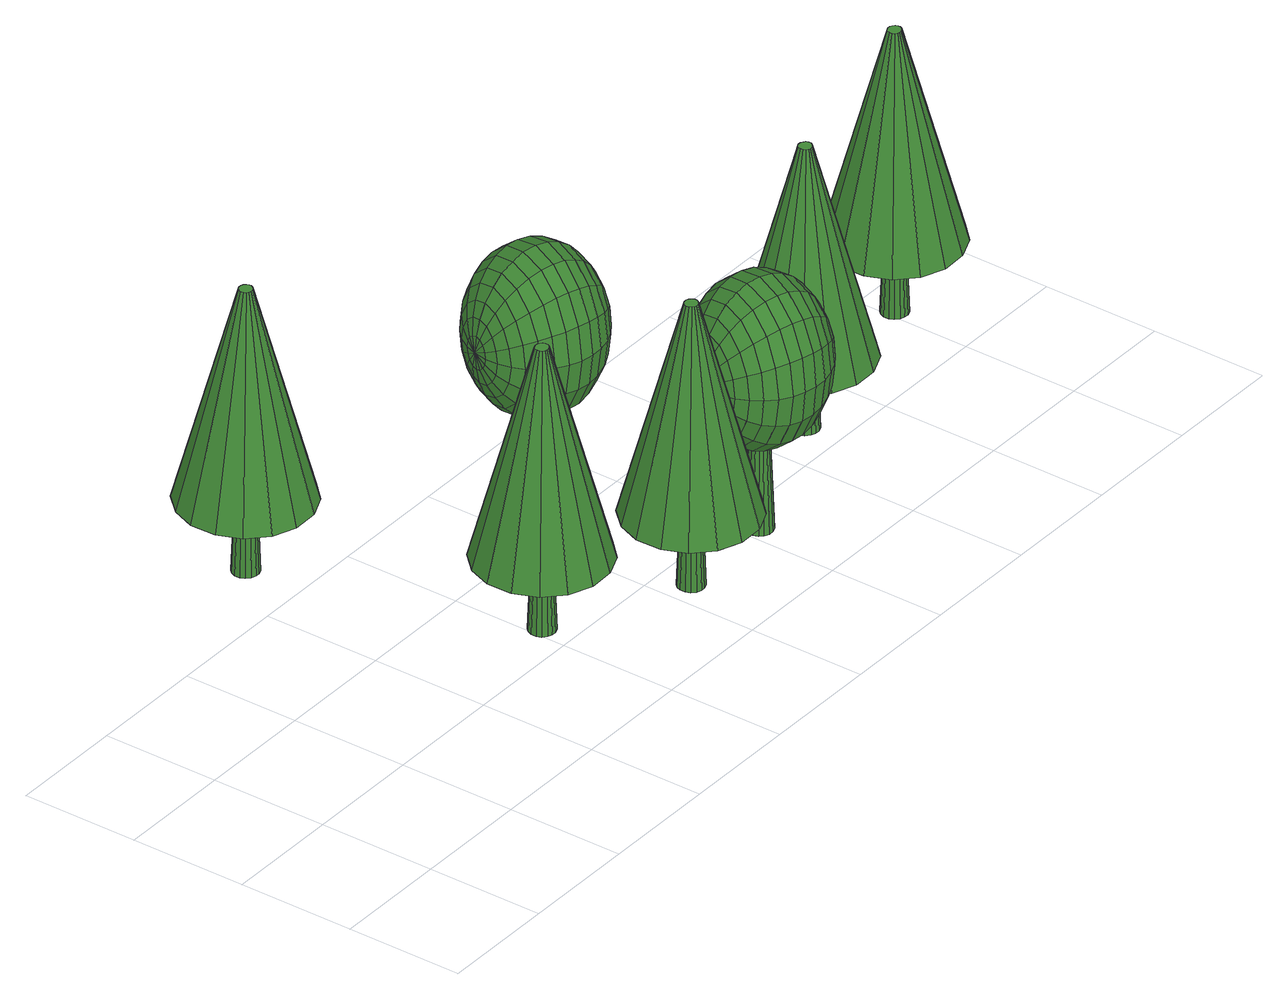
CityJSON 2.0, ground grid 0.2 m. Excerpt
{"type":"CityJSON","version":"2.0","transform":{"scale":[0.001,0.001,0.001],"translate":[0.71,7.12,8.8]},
"CityObjects":{
"tree1":{"type":"SolitaryVegetationObject","attributes":{"class":"1060","species":"1640"},"geometry":[{"type":"MultiSurface","lod":"3","boundaries":[[[0,1,2,3,4,5,6,7,8,9,10,11,12,13,14,15]],[[16,17,4,3]],[[17,18,5,4]],[[18,19,6,5]],[[19,20,7,6]],[[21,22,9,8]],[[22,23,10,9]],[[23,24,11,10]],[[24,25,12,11]],[[25,26,13,12]],[[26,27,14,13]],[[27,28,15,14]],[[28,29,0,15]],[[29,30,1,0]],[[30,31,2,1]],[[31,16,3,2]],[[19,18,17,16,31,30,29,28,27,26,25,24,23,22,21,20]],[[20,21,8,7]],[[32,33,34,35,36,37,38,39,40,41,42,43,44,45,46,47]],[[48,49,36,35]],[[49,50,37,36]],[[50,51,38,37]],[[51,52,39,38]],[[52,53,40,39]],[[53,54,41,40]],[[54,55,42,41]],[[55,56,43,42]],[[56,57,44,43]],[[57,58,45,44]],[[58,59,46,45]],[[59,60,47,46]],[[60,61,32,47]],[[61,62,33,32]],[[62,63,34,33]],[[63,48,35,34]],[[51,50,49,48,63,62,61,60,59,58,57,56,55,54,53,52]]]}]},
"tree2":{"type":"SolitaryVegetationObject","attributes":{"class":"1060","species":"1640"},"geometry":[{"type":"MultiSurface","lod":"3","boundaries":[[[64,65,66,67,68,69,70,71,72,73,74,75,76,77,78,79]],[[80,81,68,67]],[[81,82,69,68]],[[82,83,70,69]],[[83,84,71,70]],[[85,86,73,72]],[[86,87,74,73]],[[87,88,75,74]],[[88,89,76,75]],[[89,90,77,76]],[[90,91,78,77]],[[91,92,79,78]],[[92,93,64,79]],[[93,94,65,64]],[[94,95,66,65]],[[95,80,67,66]],[[83,82,81,80,95,94,93,92,91,90,89,88,87,86,85,84]],[[84,85,72,71]],[[96,97,98,99,100,101,102,103,104,105,106,107,108,109,110,111]],[[112,113,100,99]],[[113,114,101,100]],[[114,115,102,101]],[[115,116,103,102]],[[116,117,104,103]],[[117,118,105,104]],[[118,119,106,105]],[[119,120,107,106]],[[120,121,108,107]],[[121,122,109,108]],[[122,123,110,109]],[[123,124,111,110]],[[124,125,96,111]],[[125,126,97,96]],[[126,127,98,97]],[[127,112,99,98]],[[115,114,113,112,127,126,125,124,123,122,121,120,119,118,117,116]]]}]},
"tree3":{"type":"SolitaryVegetationObject","attributes":{"class":"1070","species":"1800"},"geometry":[{"type":"MultiSurface","lod":"3","boundaries":[[[128,129,130,131,132,133,134,135,136,137,138,139,140,141,142,143]],[[144,145,132,131]],[[145,146,133,132]],[[146,147,134,133]],[[147,148,135,134]],[[148,149,136,135]],[[149,150,137,136]],[[150,151,138,137]],[[151,152,139,138]],[[152,153,140,139]],[[153,154,141,140]],[[154,155,142,141]],[[155,156,143,142]],[[156,157,128,143]],[[157,158,129,128]],[[158,159,130,129]],[[159,144,131,130]],[[147,146,145,144,159,158,157,156,155,154,153,152,151,150,149,148]],[[160,161,162]],[[160,162,163]],[[160,163,164]],[[160,164,165]],[[160,165,166]],[[160,166,167]],[[160,167,168]],[[160,168,169]],[[160,169,170]],[[160,170,171]],[[160,171,172]],[[160,172,173]],[[160,173,174]],[[160,174,175]],[[160,175,176]],[[160,176,161]],[[177,178,162,161]],[[178,179,163,162]],[[179,180,164,163]],[[180,181,165,164]],[[181,182,166,165]],[[182,183,167,166]],[[183,184,168,167]],[[184,185,169,168]],[[185,186,170,169]],[[186,187,171,170]],[[187,188,172,171]],[[188,189,173,172]],[[189,190,174,173]],[[190,191,175,174]],[[191,192,176,175]],[[192,177,161,176]],[[193,194,178,177]],[[194,195,179,178]],[[195,196,180,179]],[[196,197,181,180]],[[197,198,182,181]],[[198,199,183,182]],[[199,200,184,183]],[[200,201,185,184]],[[201,202,186,185]],[[202,203,187,186]],[[203,204,188,187]],[[204,205,189,188]],[[205,206,190,189]],[[206,207,191,190]],[[207,208,192,191]],[[208,193,177,192]],[[209,210,194,193]],[[210,211,195,194]],[[211,212,196,195]],[[212,213,197,196]],[[213,214,198,197]],[[214,215,199,198]],[[215,216,200,199]],[[216,217,201,200]],[[217,218,202,201]],[[218,219,203,202]],[[219,220,204,203]],[[220,221,205,204]],[[221,222,206,205]],[[222,223,207,206]],[[223,224,208,207]],[[224,209,193,208]],[[225,226,210,209]],[[226,227,211,210]],[[227,228,212,211]],[[228,229,213,212]],[[229,230,214,213]],[[230,231,215,214]],[[231,232,216,215]],[[232,233,217,216]],[[233,234,218,217]],[[234,235,219,218]],[[235,236,220,219]],[[236,237,221,220]],[[237,238,222,221]],[[238,239,223,222]],[[239,240,224,223]],[[240,225,209,224]],[[241,242,226,225]],[[242,243,227,226]],[[243,244,228,227]],[[244,245,229,228]],[[245,246,230,229]],[[246,247,231,230]],[[247,248,232,231]],[[248,249,233,232]],[[249,250,234,233]],[[250,251,235,234]],[[251,252,236,235]],[[252,253,237,236]],[[253,254,238,237]],[[254,255,239,238]],[[255,256,240,239]],[[256,241,225,240]],[[257,258,242,241]],[[258,259,243,242]],[[259,260,244,243]],[[260,261,245,244]],[[261,262,246,245]],[[262,263,247,246]],[[263,264,248,247]],[[264,265,249,248]],[[265,266,250,249]],[[266,267,251,250]],[[267,268,252,251]],[[268,269,253,252]],[[269,270,254,253]],[[270,271,255,254]],[[271,272,256,255]],[[272,257,241,256]],[[273,274,258,257]],[[274,275,259,258]],[[275,276,260,259]],[[276,277,261,260]],[[277,278,262,261]],[[278,279,263,262]],[[279,280,264,263]],[[280,281,265,264]],[[281,282,266,265]],[[282,283,267,266]],[[283,284,268,267]],[[284,285,269,268]],[[285,286,270,269]],[[286,287,271,270]],[[287,288,272,271]],[[288,273,257,272]],[[289,290,274,273]],[[290,291,275,274]],[[291,292,276,275]],[[292,293,277,276]],[[293,294,278,277]],[[294,295,279,278]],[[295,296,280,279]],[[296,297,281,280]],[[297,298,282,281]],[[298,299,283,282]],[[299,300,284,283]],[[300,301,285,284]],[[301,302,286,285]],[[302,303,287,286]],[[303,304,288,287]],[[304,289,273,288]],[[305,306,290,289]],[[306,307,291,290]],[[307,308,292,291]],[[308,309,293,292]],[[309,310,294,293]],[[310,311,295,294]],[[311,312,296,295]],[[312,313,297,296]],[[313,314,298,297]],[[314,315,299,298]],[[315,316,300,299]],[[316,317,301,300]],[[317,318,302,301]],[[318,319,303,302]],[[319,320,304,303]],[[320,305,289,304]],[[321,322,306,305]],[[322,323,307,306]],[[323,324,308,307]],[[324,325,309,308]],[[325,326,310,309]],[[326,327,311,310]],[[327,328,312,311]],[[328,329,313,312]],[[329,330,314,313]],[[330,331,315,314]],[[331,332,316,315]],[[332,333,317,316]],[[333,334,318,317]],[[334,335,319,318]],[[335,336,320,319]],[[336,321,305,320]],[[337,338,322,321]],[[338,339,323,322]],[[339,340,324,323]],[[340,341,325,324]],[[341,342,326,325]],[[342,343,327,326]],[[343,344,328,327]],[[344,345,329,328]],[[345,346,330,329]],[[346,347,331,330]],[[347,348,332,331]],[[348,349,333,332]],[[349,350,334,333]],[[350,351,335,334]],[[351,352,336,335]],[[352,337,321,336]],[[353,354,338,337]],[[354,355,339,338]],[[355,356,340,339]],[[356,357,341,340]],[[357,358,342,341]],[[358,359,343,342]],[[359,360,344,343]],[[360,361,345,344]],[[361,362,346,345]],[[362,363,347,346]],[[363,364,348,347]],[[364,365,349,348]],[[365,366,350,349]],[[366,367,351,350]],[[367,368,352,351]],[[368,353,337,352]],[[369,370,354,353]],[[370,371,355,354]],[[371,372,356,355]],[[372,373,357,356]],[[373,374,358,357]],[[374,375,359,358]],[[375,376,360,359]],[[376,377,361,360]],[[377,378,362,361]],[[378,379,363,362]],[[379,380,364,363]],[[380,381,365,364]],[[381,382,366,365]],[[382,383,367,366]],[[383,384,368,367]],[[384,369,353,368]],[[385,386,370,369]],[[386,387,371,370]],[[387,388,372,371]],[[388,389,373,372]],[[389,390,374,373]],[[390,391,375,374]],[[391,392,376,375]],[[392,393,377,376]],[[393,394,378,377]],[[394,395,379,378]],[[395,396,380,379]],[[396,397,381,380]],[[397,398,382,381]],[[398,399,383,382]],[[399,400,384,383]],[[400,385,369,384]],[[401,386,385]],[[401,387,386]],[[401,388,387]],[[401,389,388]],[[401,390,389]],[[401,391,390]],[[401,392,391]],[[401,393,392]],[[401,394,393]],[[401,395,394]],[[401,396,395]],[[401,397,396]],[[401,398,397]],[[401,399,398]],[[401,400,399]],[[401,385,400]]]}]},
"tree4":{"type":"SolitaryVegetationObject","attributes":{"class":"1060","species":"1640"},"geometry":[{"type":"MultiSurface","lod":"3","boundaries":[[[402,403,404,405,406,407,408,409,410,411,412,413,414,415,416,417]],[[418,419,406,405]],[[419,420,407,406]],[[420,421,408,407]],[[421,422,409,408]],[[423,424,411,410]],[[424,425,412,411]],[[425,426,413,412]],[[426,427,414,413]],[[427,428,415,414]],[[428,429,416,415]],[[429,430,417,416]],[[430,431,402,417]],[[431,432,403,402]],[[432,433,404,403]],[[433,418,405,404]],[[421,420,419,418,433,432,431,430,429,428,427,426,425,424,423,422]],[[422,423,410,409]],[[434,435,436,437,438,439,440,441,442,443,444,445,446,447,448,449]],[[450,451,438,437]],[[451,452,439,438]],[[452,453,440,439]],[[453,454,441,440]],[[454,455,442,441]],[[455,456,443,442]],[[456,457,444,443]],[[457,458,445,444]],[[458,459,446,445]],[[459,460,447,446]],[[460,461,448,447]],[[461,462,449,448]],[[462,463,434,449]],[[463,464,435,434]],[[464,465,436,435]],[[465,450,437,436]],[[453,452,451,450,465,464,463,462,461,460,459,458,457,456,455,454]]]}]},
"tree5":{"type":"SolitaryVegetationObject","attributes":{"class":"1070","species":"1800"},"geometry":[{"type":"MultiSurface","lod":"3","boundaries":[[[466,467,468,469,470,471,472,473,474,475,476,477,478,479,480,481]],[[482,483,470,469]],[[483,484,471,470]],[[484,485,472,471]],[[485,486,473,472]],[[486,487,474,473]],[[487,488,475,474]],[[488,489,476,475]],[[489,490,477,476]],[[490,491,478,477]],[[491,492,479,478]],[[492,493,480,479]],[[493,494,481,480]],[[494,495,466,481]],[[495,496,467,466]],[[496,497,468,467]],[[497,482,469,468]],[[485,484,483,482,497,496,495,494,493,492,491,490,489,488,487,486]],[[498,499,500]],[[498,500,501]],[[498,501,502]],[[498,502,503]],[[498,503,504]],[[498,504,505]],[[498,505,506]],[[498,506,507]],[[498,507,508]],[[498,508,509]],[[498,509,510]],[[498,510,511]],[[498,511,512]],[[498,512,513]],[[498,513,514]],[[498,514,499]],[[515,516,500,499]],[[516,517,501,500]],[[517,518,502,501]],[[518,519,503,502]],[[519,520,504,503]],[[520,521,505,504]],[[521,522,506,505]],[[522,523,507,506]],[[523,524,508,507]],[[524,525,509,508]],[[525,526,510,509]],[[526,527,511,510]],[[527,528,512,511]],[[528,529,513,512]],[[529,530,514,513]],[[530,515,499,514]],[[531,532,516,515]],[[532,533,517,516]],[[533,534,518,517]],[[534,535,519,518]],[[535,536,520,519]],[[536,537,521,520]],[[537,538,522,521]],[[538,539,523,522]],[[539,540,524,523]],[[540,541,525,524]],[[541,542,526,525]],[[542,543,527,526]],[[543,544,528,527]],[[544,545,529,528]],[[545,546,530,529]],[[546,531,515,530]],[[547,548,532,531]],[[548,549,533,532]],[[549,550,534,533]],[[550,551,535,534]],[[551,552,536,535]],[[552,553,537,536]],[[553,554,538,537]],[[554,555,539,538]],[[555,556,540,539]],[[556,557,541,540]],[[557,558,542,541]],[[558,559,543,542]],[[559,560,544,543]],[[560,561,545,544]],[[561,562,546,545]],[[562,547,531,546]],[[563,564,548,547]],[[564,565,549,548]],[[565,566,550,549]],[[566,567,551,550]],[[567,568,552,551]],[[568,569,553,552]],[[569,570,554,553]],[[570,571,555,554]],[[571,572,556,555]],[[572,573,557,556]],[[573,574,558,557]],[[574,575,559,558]],[[575,576,560,559]],[[576,577,561,560]],[[577,578,562,561]],[[578,563,547,562]],[[579,580,564,563]],[[580,581,565,564]],[[581,582,566,565]],[[582,583,567,566]],[[583,584,568,567]],[[584,585,569,568]],[[585,586,570,569]],[[586,587,571,570]],[[587,588,572,571]],[[588,589,573,572]],[[589,590,574,573]],[[590,591,575,574]],[[591,592,576,575]],[[592,593,577,576]],[[593,594,578,577]],[[594,579,563,578]],[[595,596,580,579]],[[596,597,581,580]],[[597,598,582,581]],[[598,599,583,582]],[[599,600,584,583]],[[600,601,585,584]],[[601,602,586,585]],[[602,603,587,586]],[[603,604,588,587]],[[604,605,589,588]],[[605,606,590,589]],[[606,607,591,590]],[[607,608,592,591]],[[608,609,593,592]],[[609,610,594,593]],[[610,595,579,594]],[[611,612,596,595]],[[612,613,597,596]],[[613,614,598,597]],[[614,615,599,598]],[[615,616,600,599]],[[616,617,601,600]],[[617,618,602,601]],[[618,619,603,602]],[[619,620,604,603]],[[620,621,605,604]],[[621,622,606,605]],[[622,623,607,606]],[[623,624,608,607]],[[624,625,609,608]],[[625,626,610,609]],[[626,611,595,610]],[[627,628,612,611]],[[628,629,613,612]],[[629,630,614,613]],[[630,631,615,614]],[[631,632,616,615]],[[632,633,617,616]],[[633,634,618,617]],[[634,635,619,618]],[[635,636,620,619]],[[636,637,621,620]],[[637,638,622,621]],[[638,639,623,622]],[[639,640,624,623]],[[640,641,625,624]],[[641,642,626,625]],[[642,627,611,626]],[[643,644,628,627]],[[644,645,629,628]],[[645,646,630,629]],[[646,647,631,630]],[[647,648,632,631]],[[648,649,633,632]],[[649,650,634,633]],[[650,651,635,634]],[[651,652,636,635]],[[652,653,637,636]],[[653,654,638,637]],[[654,655,639,638]],[[655,656,640,639]],[[656,657,641,640]],[[657,658,642,641]],[[658,643,627,642]],[[659,660,644,643]],[[660,661,645,644]],[[661,662,646,645]],[[662,663,647,646]],[[663,664,648,647]],[[664,665,649,648]],[[665,666,650,649]],[[666,667,651,650]],[[667,668,652,651]],[[668,669,653,652]],[[669,670,654,653]],[[670,671,655,654]],[[671,672,656,655]],[[672,673,657,656]],[[673,674,658,657]],[[674,659,643,658]],[[675,676,660,659]],[[676,677,661,660]],[[677,678,662,661]],[[678,679,663,662]],[[679,680,664,663]],[[680,681,665,664]],[[681,682,666,665]],[[682,683,667,666]],[[683,684,668,667]],[[684,685,669,668]],[[685,686,670,669]],[[686,687,671,670]],[[687,688,672,671]],[[688,689,673,672]],[[689,690,674,673]],[[690,675,659,674]],[[691,692,676,675]],[[692,693,677,676]],[[693,694,678,677]],[[694,695,679,678]],[[695,696,680,679]],[[696,697,681,680]],[[697,698,682,681]],[[698,699,683,682]],[[699,700,684,683]],[[700,701,685,684]],[[701,702,686,685]],[[702,703,687,686]],[[703,704,688,687]],[[704,705,689,688]],[[705,706,690,689]],[[706,691,675,690]],[[707,708,692,691]],[[708,709,693,692]],[[709,710,694,693]],[[710,711,695,694]],[[711,712,696,695]],[[712,713,697,696]],[[713,714,698,697]],[[714,715,699,698]],[[715,716,700,699]],[[716,717,701,700]],[[717,718,702,701]],[[718,719,703,702]],[[719,720,704,703]],[[720,721,705,704]],[[721,722,706,705]],[[722,707,691,706]],[[723,724,708,707]],[[724,725,709,708]],[[725,726,710,709]],[[726,727,711,710]],[[727,728,712,711]],[[728,729,713,712]],[[729,730,714,713]],[[730,731,715,714]],[[731,732,716,715]],[[732,733,717,716]],[[733,734,718,717]],[[734,735,719,718]],[[735,736,720,719]],[[736,737,721,720]],[[737,738,722,721]],[[738,723,707,722]],[[739,724,723]],[[739,725,724]],[[739,726,725]],[[739,727,726]],[[739,728,727]],[[739,729,728]],[[739,730,729]],[[739,731,730]],[[739,732,731]],[[739,733,732]],[[739,734,733]],[[739,735,734]],[[739,736,735]],[[739,737,736]],[[739,738,737]],[[739,723,738]]]}]},
"tree6":{"type":"SolitaryVegetationObject","attributes":{"class":"1060","species":"1640"},"geometry":[{"type":"MultiSurface","lod":"3","boundaries":[[[740,741,742,743,744,745,746,747,748,749,750,751,752,753,754,755]],[[756,757,744,743]],[[757,758,745,744]],[[758,759,746,745]],[[759,760,747,746]],[[761,762,749,748]],[[762,763,750,749]],[[763,764,751,750]],[[764,765,752,751]],[[765,766,753,752]],[[766,767,754,753]],[[767,768,755,754]],[[768,769,740,755]],[[769,770,741,740]],[[770,771,742,741]],[[771,756,743,742]],[[759,758,757,756,771,770,769,768,767,766,765,764,763,762,761,760]],[[760,761,748,747]],[[772,773,774,775,776,777,778,779,780,781,782,783,784,785,786,787]],[[788,789,776,775]],[[789,790,777,776]],[[790,791,778,777]],[[791,792,779,778]],[[792,793,780,779]],[[793,794,781,780]],[[794,795,782,781]],[[795,796,783,782]],[[796,797,784,783]],[[797,798,785,784]],[[798,799,786,785]],[[799,800,787,786]],[[800,801,772,787]],[[801,802,773,772]],[[802,803,774,773]],[[803,788,775,774]],[[791,790,789,788,803,802,801,800,799,798,797,796,795,794,793,792]]]}]},
"tree7":{"type":"SolitaryVegetationObject","attributes":{"class":"1060","species":"1640"},"geometry":[{"type":"MultiSurface","lod":"3","boundaries":[[[804,805,806,807,808,809,810,811,812,813,814,815,816,817,818,819]],[[820,821,808,807]],[[821,822,809,808]],[[822,823,810,809]],[[823,824,811,810]],[[825,826,813,812]],[[826,827,814,813]],[[827,828,815,814]],[[828,829,816,815]],[[829,830,817,816]],[[830,831,818,817]],[[831,832,819,818]],[[832,833,804,819]],[[833,834,805,804]],[[834,835,806,805]],[[835,820,807,806]],[[823,822,821,820,835,834,833,832,831,830,829,828,827,826,825,824]],[[824,825,812,811]],[[836,837,838,839,840,841,842,843,844,845,846,847,848,849,850,851]],[[852,853,840,839]],[[853,854,841,840]],[[854,855,842,841]],[[855,856,843,842]],[[856,857,844,843]],[[857,858,845,844]],[[858,859,846,845]],[[859,860,847,846]],[[860,861,848,847]],[[861,862,849,848]],[[862,863,850,849]],[[863,864,851,850]],[[864,865,836,851]],[[865,866,837,836]],[[866,867,838,837]],[[867,852,839,838]],[[855,854,853,852,867,866,865,864,863,862,861,860,859,858,857,856]]]}]}
},
"vertices":[
[121,441,802],[116,441,802],[112,439,802],[109,436,802],[108,432,802],[108,427,802],[110,423,802],[113,420,802],[117,419,802],[121,419,802],[125,421,802],[128,424,802],[130,428,802],[130,432,802],[128,436,802],[125,439,802],[25,490,430],[9,450,430],[10,406,430],[27,366,430],[58,336,430],[98,320,430],[142,321,430],[182,338,430],[212,369,430],[228,409,430],[228,453,430],[211,493,430],[179,523,430],[139,539,430],[95,539,430],[55,522,430],[121,444,486],[116,444,486],[110,442,486],[106,438,486],[104,432,486],[104,427,486],[106,421,486],[111,417,486],[116,415,486],[122,415,486],[127,417,486],[131,422,486],[133,427,486],[133,433,486],[131,438,486],[127,442,486],[100,442,300],[97,434,300],[97,425,300],[100,417,300],[107,411,300],[115,408,300],[123,408,300],[131,411,300],[137,418,300],[141,426,300],[141,434,300],[137,442,300],[131,448,300],[123,452,300],[114,452,300],[106,448,300],
[440,130,651],[435,130,651],[431,128,651],[428,125,651],[427,121,651],[427,116,651],[429,112,651],[432,109,651],[436,108,651],[440,108,651],[444,110,651],[447,113,651],[449,117,651],[449,121,651],[447,125,651],[444,128,651],[344,179,279],[328,139,279],[329,95,279],[346,55,279],[377,25,279],[417,9,279],[461,10,279],[501,27,279],[531,58,279],[547,98,279],[547,142,279],[530,182,279],[498,212,279],[458,228,279],[414,228,279],[374,211,279],[440,133,335],[435,133,335],[429,131,335],[425,127,335],[423,121,335],[423,116,335],[425,110,335],[430,106,335],[435,104,335],[441,104,335],[446,106,335],[450,111,335],[452,116,335],[452,122,335],[450,127,335],[446,131,335],[419,131,149],[416,123,149],[416,114,149],[419,106,149],[426,100,149],[434,97,149],[442,97,149],[450,100,149],[456,107,149],[460,115,149],[460,123,149],[456,131,149],[450,137,149],[442,141,149],[433,141,149],[425,137,149],
[719,353,337],[713,353,337],[708,351,337],[704,347,337],[702,341,337],[702,335,337],[704,330,337],[708,326,337],[714,324,337],[720,324,337],[725,326,337],[729,330,337],[731,336,337],[731,342,337],[729,347,337],[725,351,337],[698,351,149],[694,343,149],[694,334,149],[698,326,149],[704,320,149],[712,316,149],[721,316,149],[729,320,149],[735,326,149],[739,334,149],[739,343,149],[735,351,149],[729,357,149],[721,361,149],[712,361,149],[704,357,149],[608,370,450],[610,369,479],[612,377,476],[614,384,470],[616,388,461],[616,390,450],[616,388,439],[614,384,430],[612,377,423],[610,369,421],[608,361,423],[606,354,430],[604,349,439],[604,348,450],[604,349,461],[606,354,470],[608,361,476],[616,367,506],[621,383,502],[625,397,490],[627,406,471],[628,409,450],[627,406,428],[625,397,410],[621,383,398],[616,367,394],[612,351,398],[608,338,410],[605,329,428],[604,326,450],[605,329,471],[608,338,490],[612,351,502],[626,364,531],[633,387,525],[638,407,508],[642,420,481],[644,425,450],[642,420,419],[638,407,392],[633,387,375],[626,364,368],[620,341,375],[614,322,392],[610,309,419],[609,304,450],[610,309,481],[614,322,508],[620,341,525],[640,360,554],[648,390,546],[655,415,523],[660,431,490],[662,437,450],[660,431,410],[655,415,377],[648,390,354],[640,360,346],[631,331,354],[624,306,377],[619,290,410],[618,284,450],[619,290,490],[624,306,523],[631,331,546],[656,356,572],[666,390,563],[674,420,536],[680,439,497],[682,446,450],[680,439,403],[674,420,364],[666,390,337],[656,356,328],[646,321,337],[638,292,364],[632,272,403],[630,266,450],[632,272,497],[638,292,536],[646,321,563],[675,350,585],[686,389,575],[695,421,546],[701,443,502],[704,451,450],[701,443,398],[695,421,354],[686,389,325],[675,350,314],[664,312,325],[655,279,354],[648,258,398],[646,250,450],[648,258,502],[655,279,546],[664,312,575],[695,345,594],[707,385,583],[717,420,552],[723,443,505],[726,451,450],[723,443,395],[717,420,348],[707,385,317],[695,345,306],[684,304,317],[674,269,348],[667,246,395],[665,238,450],[667,246,505],[674,269,552],[684,304,583],[716,338,597],[728,380,585],[738,415,554],[745,439,506],[748,447,450],[745,439,394],[738,415,346],[728,380,314],[716,338,303],[705,297,314],[695,262,346],[688,238,394],[685,230,450],[688,238,506],[695,262,554],[705,297,585],[738,332,594],[749,373,583],[759,408,552],[766,431,505],[768,439,450],[766,431,395],[759,408,348],[749,373,317],[738,332,306],[726,292,317],[716,257,348],[710,234,395],[707,226,450],[710,234,505],[716,257,552],[726,292,583],[758,327,585],[769,365,575],[778,397,546],[784,419,502],[787,427,450],[784,419,398],[778,397,354],[769,365,325],[758,327,314],[747,288,325],[738,256,354],[731,234,398],[729,226,450],[731,234,502],[738,256,546],[747,288,575],[777,321,572],[787,356,563],[795,385,536],[801,405,497],[803,411,450],[801,405,403],[795,385,364],[787,356,337],[777,321,328],[767,287,337],[758,257,364],[753,238,403],[751,231,450],[753,238,497],[758,257,536],[767,287,563],[793,317,554],[802,346,546],[809,371,523],[813,387,490],[815,393,450],[813,387,410],[809,371,377],[802,346,354],[793,317,346],[785,287,354],[778,262,377],[773,246,410],[771,240,450],[773,246,490],[778,262,523],[785,287,546],[807,313,531],[813,336,525],[819,355,508],[823,368,481],[824,373,450],[823,368,419],[819,355,392],[813,336,375],[807,313,368],[800,290,375],[794,270,392],[791,257,419],[789,252,450],[791,257,481],[794,270,508],[800,290,525],[817,310,506],[821,326,502],[825,339,490],[828,348,471],[829,351,450],[828,348,428],[825,339,410],[821,326,398],[817,310,394],[812,294,398],[808,280,410],[806,271,428],[805,268,450],[806,271,471],[808,280,490],[812,294,502],[823,308,479],[825,316,476],[827,323,470],[828,328,461],[829,329,450],[828,328,439],[827,323,430],[825,316,423],[823,308,421],[821,300,423],[819,293,430],[817,288,439],[817,287,450],[817,288,461],[819,293,470],[821,300,476],[825,307,450],
[799,121,542],[794,121,542],[790,119,542],[787,116,542],[786,112,542],[786,107,542],[788,103,542],[791,100,542],[795,99,542],[799,99,542],[803,101,542],[806,104,542],[808,108,542],[808,112,542],[806,116,542],[803,119,542],[703,170,170],[687,130,170],[688,86,170],[705,46,170],[736,16,170],[776,0,170],[820,1,170],[860,18,170],[890,49,170],[906,89,170],[906,133,170],[889,173,170],[857,203,170],[817,219,170],[773,219,170],[733,202,170],[799,124,226],[794,124,226],[788,122,226],[784,118,226],[782,112,226],[782,107,226],[784,101,226],[789,97,226],[794,95,226],[800,95,226],[805,97,226],[809,102,226],[811,107,226],[811,113,226],[809,118,226],[805,122,226],[778,122,40],[775,114,40],[775,105,40],[778,97,40],[785,91,40],[793,88,40],[801,88,40],[809,91,40],[815,98,40],[819,106,40],[819,114,40],[815,122,40],[809,128,40],[801,132,40],[792,132,40],[784,128,40],
[1030,170,188],[1024,170,188],[1019,168,188],[1015,164,188],[1013,158,188],[1013,152,188],[1015,147,188],[1019,143,188],[1025,141,188],[1031,141,188],[1036,143,188],[1040,147,188],[1042,153,188],[1042,159,188],[1040,164,188],[1036,168,188],[1009,168,0],[1005,160,0],[1005,151,0],[1009,143,0],[1015,137,0],[1023,133,0],[1032,133,0],[1040,137,0],[1046,143,0],[1050,151,0],[1050,160,0],[1046,168,0],[1040,174,0],[1032,178,0],[1023,178,0],[1015,174,0],[919,187,301],[921,186,330],[923,194,327],[925,201,321],[927,205,312],[927,207,301],[927,205,290],[925,201,281],[923,194,274],[921,186,272],[919,178,274],[917,171,281],[915,166,290],[915,165,301],[915,166,312],[917,171,321],[919,178,327],[927,184,357],[932,200,353],[936,214,341],[938,223,322],[939,226,301],[938,223,279],[936,214,261],[932,200,249],[927,184,245],[923,168,249],[919,155,261],[916,146,279],[915,143,301],[916,146,322],[919,155,341],[923,168,353],[937,181,382],[944,204,376],[949,224,359],[953,237,332],[955,242,301],[953,237,270],[949,224,243],[944,204,226],[937,181,219],[931,158,226],[925,139,243],[921,126,270],[920,121,301],[921,126,332],[925,139,359],[931,158,376],[951,177,405],[959,207,397],[966,232,374],[971,248,341],[973,254,301],[971,248,261],[966,232,228],[959,207,205],[951,177,197],[942,148,205],[935,123,228],[930,107,261],[929,101,301],[930,107,341],[935,123,374],[942,148,397],[967,173,423],[977,207,414],[985,237,387],[991,256,348],[993,263,301],[991,256,254],[985,237,215],[977,207,188],[967,173,179],[957,138,188],[949,109,215],[943,89,254],[941,83,301],[943,89,348],[949,109,387],[957,138,414],[986,167,436],[997,206,426],[1006,238,397],[1012,260,353],[1015,268,301],[1012,260,249],[1006,238,205],[997,206,176],[986,167,165],[975,129,176],[966,96,205],[959,75,249],[957,67,301],[959,75,353],[966,96,397],[975,129,426],[1006,162,445],[1018,202,434],[1028,237,403],[1034,260,356],[1037,268,301],[1034,260,246],[1028,237,199],[1018,202,168],[1006,162,157],[995,121,168],[985,86,199],[978,63,246],[976,55,301],[978,63,356],[985,86,403],[995,121,434],[1027,155,448],[1039,197,436],[1049,232,405],[1056,256,357],[1059,264,301],[1056,256,245],[1049,232,197],[1039,197,165],[1027,155,154],[1016,114,165],[1006,79,197],[999,55,245],[996,47,301],[999,55,357],[1006,79,405],[1016,114,436],[1049,149,445],[1060,190,434],[1070,225,403],[1077,248,356],[1079,256,301],[1077,248,246],[1070,225,199],[1060,190,168],[1049,149,157],[1037,109,168],[1027,74,199],[1021,51,246],[1018,43,301],[1021,51,356],[1027,74,403],[1037,109,434],[1069,144,436],[1080,182,426],[1089,214,397],[1095,236,353],[1098,244,301],[1095,236,249],[1089,214,205],[1080,182,176],[1069,144,165],[1058,105,176],[1049,73,205],[1042,51,249],[1040,43,301],[1042,51,353],[1049,73,397],[1058,105,426],[1088,138,423],[1098,173,414],[1106,202,387],[1112,222,348],[1114,228,301],[1112,222,254],[1106,202,215],[1098,173,188],[1088,138,179],[1078,104,188],[1069,74,215],[1064,55,254],[1062,48,301],[1064,55,348],[1069,74,387],[1078,104,414],[1104,134,405],[1113,163,397],[1120,188,374],[1124,204,341],[1126,210,301],[1124,204,261],[1120,188,228],[1113,163,205],[1104,134,197],[1096,104,205],[1089,79,228],[1084,63,261],[1082,57,301],[1084,63,341],[1089,79,374],[1096,104,397],[1118,130,382],[1124,153,376],[1130,172,359],[1134,185,332],[1135,190,301],[1134,185,270],[1130,172,243],[1124,153,226],[1118,130,219],[1111,107,226],[1105,87,243],[1102,74,270],[1100,69,301],[1102,74,332],[1105,87,359],[1111,107,376],[1128,127,357],[1132,143,353],[1136,156,341],[1139,165,322],[1140,168,301],[1139,165,279],[1136,156,261],[1132,143,249],[1128,127,245],[1123,111,249],[1119,97,261],[1117,88,279],[1116,85,301],[1117,88,322],[1119,97,341],[1123,111,353],[1134,125,330],[1136,133,327],[1138,140,321],[1139,145,312],[1140,146,301],[1139,145,290],[1138,140,281],[1136,133,274],[1134,125,272],[1132,117,274],[1130,110,281],[1128,105,290],[1128,104,301],[1128,105,312],[1130,110,321],[1132,117,327],[1136,124,301],
[1287,273,502],[1282,273,502],[1278,271,502],[1275,268,502],[1274,264,502],[1274,259,502],[1276,255,502],[1279,252,502],[1283,251,502],[1287,251,502],[1291,253,502],[1294,256,502],[1296,260,502],[1296,264,502],[1294,268,502],[1291,271,502],[1191,322,130],[1175,282,130],[1176,238,130],[1193,198,130],[1224,168,130],[1264,152,130],[1308,153,130],[1348,170,130],[1378,201,130],[1394,241,130],[1394,285,130],[1377,325,130],[1345,355,130],[1305,371,130],[1261,371,130],[1221,354,130],[1287,276,186],[1282,276,186],[1276,274,186],[1272,270,186],[1270,264,186],[1270,259,186],[1272,253,186],[1277,249,186],[1282,247,186],[1288,247,186],[1293,249,186],[1297,254,186],[1299,259,186],[1299,265,186],[1297,270,186],[1293,274,186],[1266,274,0],[1263,266,0],[1263,257,0],[1266,249,0],[1273,243,0],[1281,240,0],[1289,240,0],[1297,243,0],[1303,250,0],[1307,258,0],[1307,266,0],[1303,274,0],[1297,280,0],[1289,284,0],[1280,284,0],[1272,280,0],
[1616,353,502],[1611,353,502],[1607,351,502],[1604,348,502],[1603,344,502],[1603,339,502],[1605,335,502],[1608,332,502],[1612,331,502],[1616,331,502],[1620,333,502],[1623,336,502],[1625,340,502],[1625,344,502],[1623,348,502],[1620,351,502],[1520,402,130],[1504,362,130],[1505,318,130],[1522,278,130],[1553,248,130],[1593,232,130],[1637,233,130],[1677,250,130],[1707,281,130],[1723,321,130],[1723,365,130],[1706,405,130],[1674,435,130],[1634,451,130],[1590,451,130],[1550,434,130],[1616,356,186],[1611,356,186],[1605,354,186],[1601,350,186],[1599,344,186],[1599,339,186],[1601,333,186],[1606,329,186],[1611,327,186],[1617,327,186],[1622,329,186],[1626,334,186],[1628,339,186],[1628,345,186],[1626,350,186],[1622,354,186],[1595,354,0],[1592,346,0],[1592,337,0],[1595,329,0],[1602,323,0],[1610,320,0],[1618,320,0],[1626,323,0],[1632,330,0],[1636,338,0],[1636,346,0],[1632,354,0],[1626,360,0],[1618,364,0],[1609,364,0],[1601,360,0]
]}
